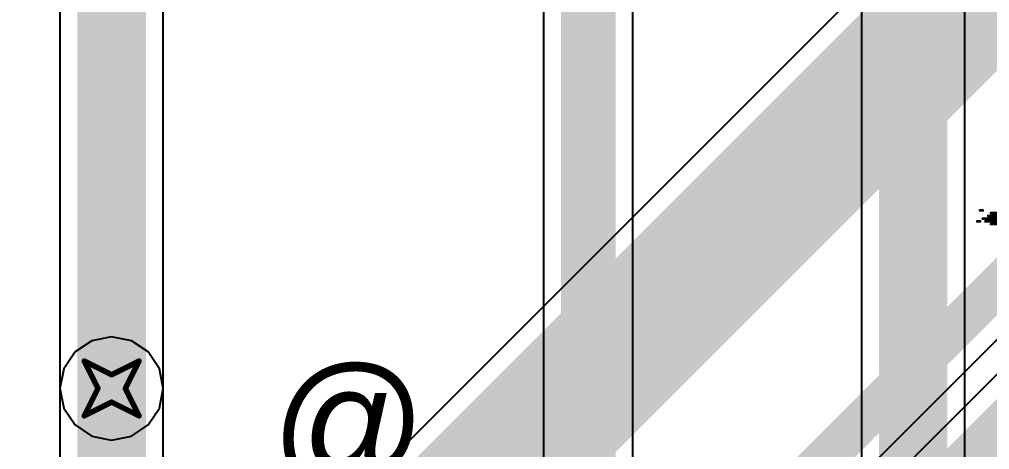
# Model space of a CAD drawing. Header units: millimetres. Extents: x -41 to 155, y -111 to 87.
# Drawn here: x -10.69 to -1.69, y 12.92 to 16.91 of the extents above; entities that cross this region are included whole.
import ezdxf

# ---------------------------------------------------------------- set-up
doc = ezdxf.new("R2010")
doc.units = ezdxf.units.MM
for name, color, linetype in [('BottomLayer', 5, 'Continuous'), ('BottomOverlay', 54, 'Continuous'), ('DrillDrawing', 1, 'Continuous'), ('Mechanical1', 6, 'Continuous'), ('Mechanical2', 216, 'Continuous'), ('TopLayer', 1, 'Continuous'), ('TopOverlay', 2, 'Continuous'), ('ViaHoleLayer', 16, 'Continuous')]:
    doc.layers.add(name, color=color, linetype=linetype)
doc.styles.add('Arial', font='', dxfattribs={"height": 0.2})
doc.styles.get('Arial').set_extended_font_data('Arial')

msp = doc.modelspace()

# ---------------------------------------------------------------- hatches: boundary and pattern name
at = {"layer": 'BottomLayer'}
h = msp.add_hatch(color=5, dxfattribs=at)
edge = h.paths.add_edge_path()
edge.add_arc((-9.8298, 13.4874), 0.3, 0, 360)
at = {"layer": 'TopLayer'}
h = msp.add_hatch(color=1, dxfattribs=at)
edge = h.paths.add_edge_path()
edge.add_arc((-9.8298, 13.4874), 0.3, 0, 360)
at = {"layer": 'ViaHoleLayer'}
h = msp.add_hatch(color=16, dxfattribs=at)
edge = h.paths.add_edge_path()
edge.add_arc((-9.8298, 13.4874), 0.15, 0, 360)

# ---------------------------------------------------------------- linework, layer by layer
at = {"layer": 'BottomLayer'}
for p, q in [((-10.3089, 18.8361), (-10.3089, 13.4874)), ((-9.3507, 13.4874), (-9.3507, 18.8361)), ((-1.73, 18.3416), (-7.3648, 12.7068)), ((-7.7718, 7.7865), (0.4738, 16.0322)), ((0.7713, 16.0085), (-8.4844, 6.7529)), ((-10.3089, 13.4874), (-10.2724, 13.3041)), ((-9.3872, 13.3041), (-9.3507, 13.4874)), ((-10.2724, 13.3041), (-10.1686, 13.1486)), ((-9.491, 13.1486), (-9.3872, 13.3041)), ((-10.1686, 13.1486), (-10.0131, 13.0448)), ((-9.6465, 13.0448), (-9.491, 13.1486)), ((-10.0131, 13.0448), (-9.8298, 13.0083)), ((-9.8298, 13.0083), (-9.6465, 13.0448))]:
    msp.add_line(p, q, dxfattribs=at)
for points, const_width in [([(-9.8298, 13.4874), (-9.8298, 18.8361)], 0.635), ([(-7.0358, 11.9126), (-1.1684, 17.78)], 1.27), ([(-8.0191, 8.0337), (0.4318, 16.4846)], 0.381), ([(-8.2859, 6.2738), (1.5185, 16.0782)], 0.635)]:
    msp.add_lwpolyline(points, dxfattribs=dict(at, const_width=const_width))
at = {"layer": 'BottomLayer', "const_width": 0.3175}
msp.add_lwpolyline([(-9.9885, 13.4874, 1), (-9.671, 13.4874, 1)], format="xyb", close=True, dxfattribs=at)
at = {"layer": 'BottomOverlay', "const_width": 0.0254}
for points in [[(-1.7748, 15.1384), (-1.7494, 15.1384)], [(-1.6732, 15.113), (2.6956, 15.113)], [(-1.8002, 15.0368), (-1.7748, 15.0368)], [(-1.7494, 15.0622), (2.7464, 15.0622)], [(-1.724, 15.0368), (2.7718, 15.0368)], [(-1.6986, 15.0876), (2.721, 15.0876)], [(-1.6732, 15.0114), (2.7972, 15.0114)]]:
    msp.add_lwpolyline(points, dxfattribs=at)
at = {"layer": 'BottomOverlay', "const_width": 0.0127}
for points in [[(-1.7811, 15.1384, 1), (-1.7684, 15.1384, 1)], [(-1.7557, 15.1384, 1), (-1.743, 15.1384, 1)], [(-1.6795, 15.113, 1), (-1.6668, 15.113, 1)], [(-1.8065, 15.0368, 1), (-1.7938, 15.0368, 1)], [(-1.7811, 15.0368, 1), (-1.7684, 15.0368, 1)], [(-1.7557, 15.0622, 1), (-1.743, 15.0622, 1)], [(-1.7303, 15.0368, 1), (-1.7176, 15.0368, 1)], [(-1.7049, 15.0876, 1), (-1.6922, 15.0876, 1)], [(-1.6795, 15.0114, 1), (-1.6668, 15.0114, 1)]]:
    msp.add_lwpolyline(points, format="xyb", close=True, dxfattribs=at)
at = {"layer": 'DrillDrawing', "const_width": 0.0508}
for points in [[(-10.0838, 13.7414), (-9.8298, 13.6144)], [(-10.0838, 13.7414), (-9.9568, 13.4874)], [(-9.8298, 13.6144), (-9.5758, 13.7414)], [(-9.7028, 13.4874), (-9.5758, 13.7414)], [(-10.0838, 13.2334), (-9.9568, 13.4874)], [(-9.7028, 13.4874), (-9.5758, 13.2334)], [(-10.0838, 13.2334), (-9.8298, 13.3604)], [(-9.8298, 13.3604), (-9.5758, 13.2334)]]:
    msp.add_lwpolyline(points, dxfattribs=at)
at = {"layer": 'DrillDrawing', "const_width": 0.0254}
for points in [[(-10.0965, 13.7414, 1), (-10.0711, 13.7414, 1)], [(-10.0965, 13.7414, 1), (-10.0711, 13.7414, 1)], [(-9.5885, 13.7414, 1), (-9.5631, 13.7414, 1)], [(-9.5885, 13.7414, 1), (-9.5631, 13.7414, 1)], [(-9.8425, 13.6144, 1), (-9.8171, 13.6144, 1)], [(-9.8425, 13.6144, 1), (-9.8171, 13.6144, 1)], [(-9.9695, 13.4874, 1), (-9.9441, 13.4874, 1)], [(-9.9695, 13.4874, 1), (-9.9441, 13.4874, 1)], [(-9.7155, 13.4874, 1), (-9.6901, 13.4874, 1)], [(-9.7155, 13.4874, 1), (-9.6901, 13.4874, 1)], [(-9.8425, 13.3604, 1), (-9.8171, 13.3604, 1)], [(-9.8425, 13.3604, 1), (-9.8171, 13.3604, 1)], [(-10.0965, 13.2334, 1), (-10.0711, 13.2334, 1)], [(-10.0965, 13.2334, 1), (-10.0711, 13.2334, 1)], [(-9.5885, 13.2334, 1), (-9.5631, 13.2334, 1)], [(-9.5885, 13.2334, 1), (-9.5631, 13.2334, 1)]]:
    msp.add_lwpolyline(points, format="xyb", close=True, dxfattribs=at)
at = {"layer": 'Mechanical1', "const_width": 0.254}
msp.add_lwpolyline([(-26.7326, 19.8284, -3.064051), (-27.0164, -19.4272)], format="xyb", dxfattribs=at)
at = {"layer": 'Mechanical2', "const_width": 0.254}
msp.add_lwpolyline([(-27.7733, 19.435, -3.216016), (-28.067, -19.0083)], format="xyb", dxfattribs=at)
at = {"layer": 'TopLayer'}
for p, q in [((-1.9156, -3.8884), (-1.9156, 20.5455)), ((-2.8738, 20.347), (-2.8738, -3.8884)), ((-5.823, 18.7329), (-5.823, 9.8184)), ((-4.9942, 9.7286), (-4.9942, 18.7329)), ((-9.8298, 13.9665), (-10.0131, 13.93)), ((-9.6465, 13.93), (-9.8298, 13.9665)), ((-10.0131, 13.93), (-10.1686, 13.8262)), ((-9.491, 13.8262), (-9.6465, 13.93)), ((-10.1686, 13.8262), (-10.2724, 13.6707)), ((-9.3872, 13.6707), (-9.491, 13.8262)), ((-10.2724, 13.6707), (-10.3089, 13.4874)), ((-9.3507, 13.4874), (-9.3872, 13.6707)), ((-10.3089, 13.4874), (-10.3089, 12.2452)), ((-9.3507, 12.2452), (-9.3507, 13.4874))]:
    msp.add_line(p, q, dxfattribs=at)
for points, const_width in [([(-2.3947, -4.0683), (-2.3947, 20.5455)], 0.635), ([(-5.4086, 8.8262), (-5.4086, 18.7329)], 0.508), ([(-9.8298, 12.2452), (-9.8298, 13.4874)], 0.635)]:
    msp.add_lwpolyline(points, dxfattribs=dict(at, const_width=const_width))
at = {"layer": 'TopLayer', "const_width": 0.3175}
msp.add_lwpolyline([(-9.9885, 13.4874, 1), (-9.671, 13.4874, 1)], format="xyb", close=True, dxfattribs=at)

# ---------------------------------------------------------------- texts
at = {"layer": 'TopOverlay', "style": 'Arial'}
msp.add_text('@', height=1.016, rotation=360, dxfattribs=at).set_placement((-8.3496, 12.6658))

doc.saveas('drawing.dxf')
